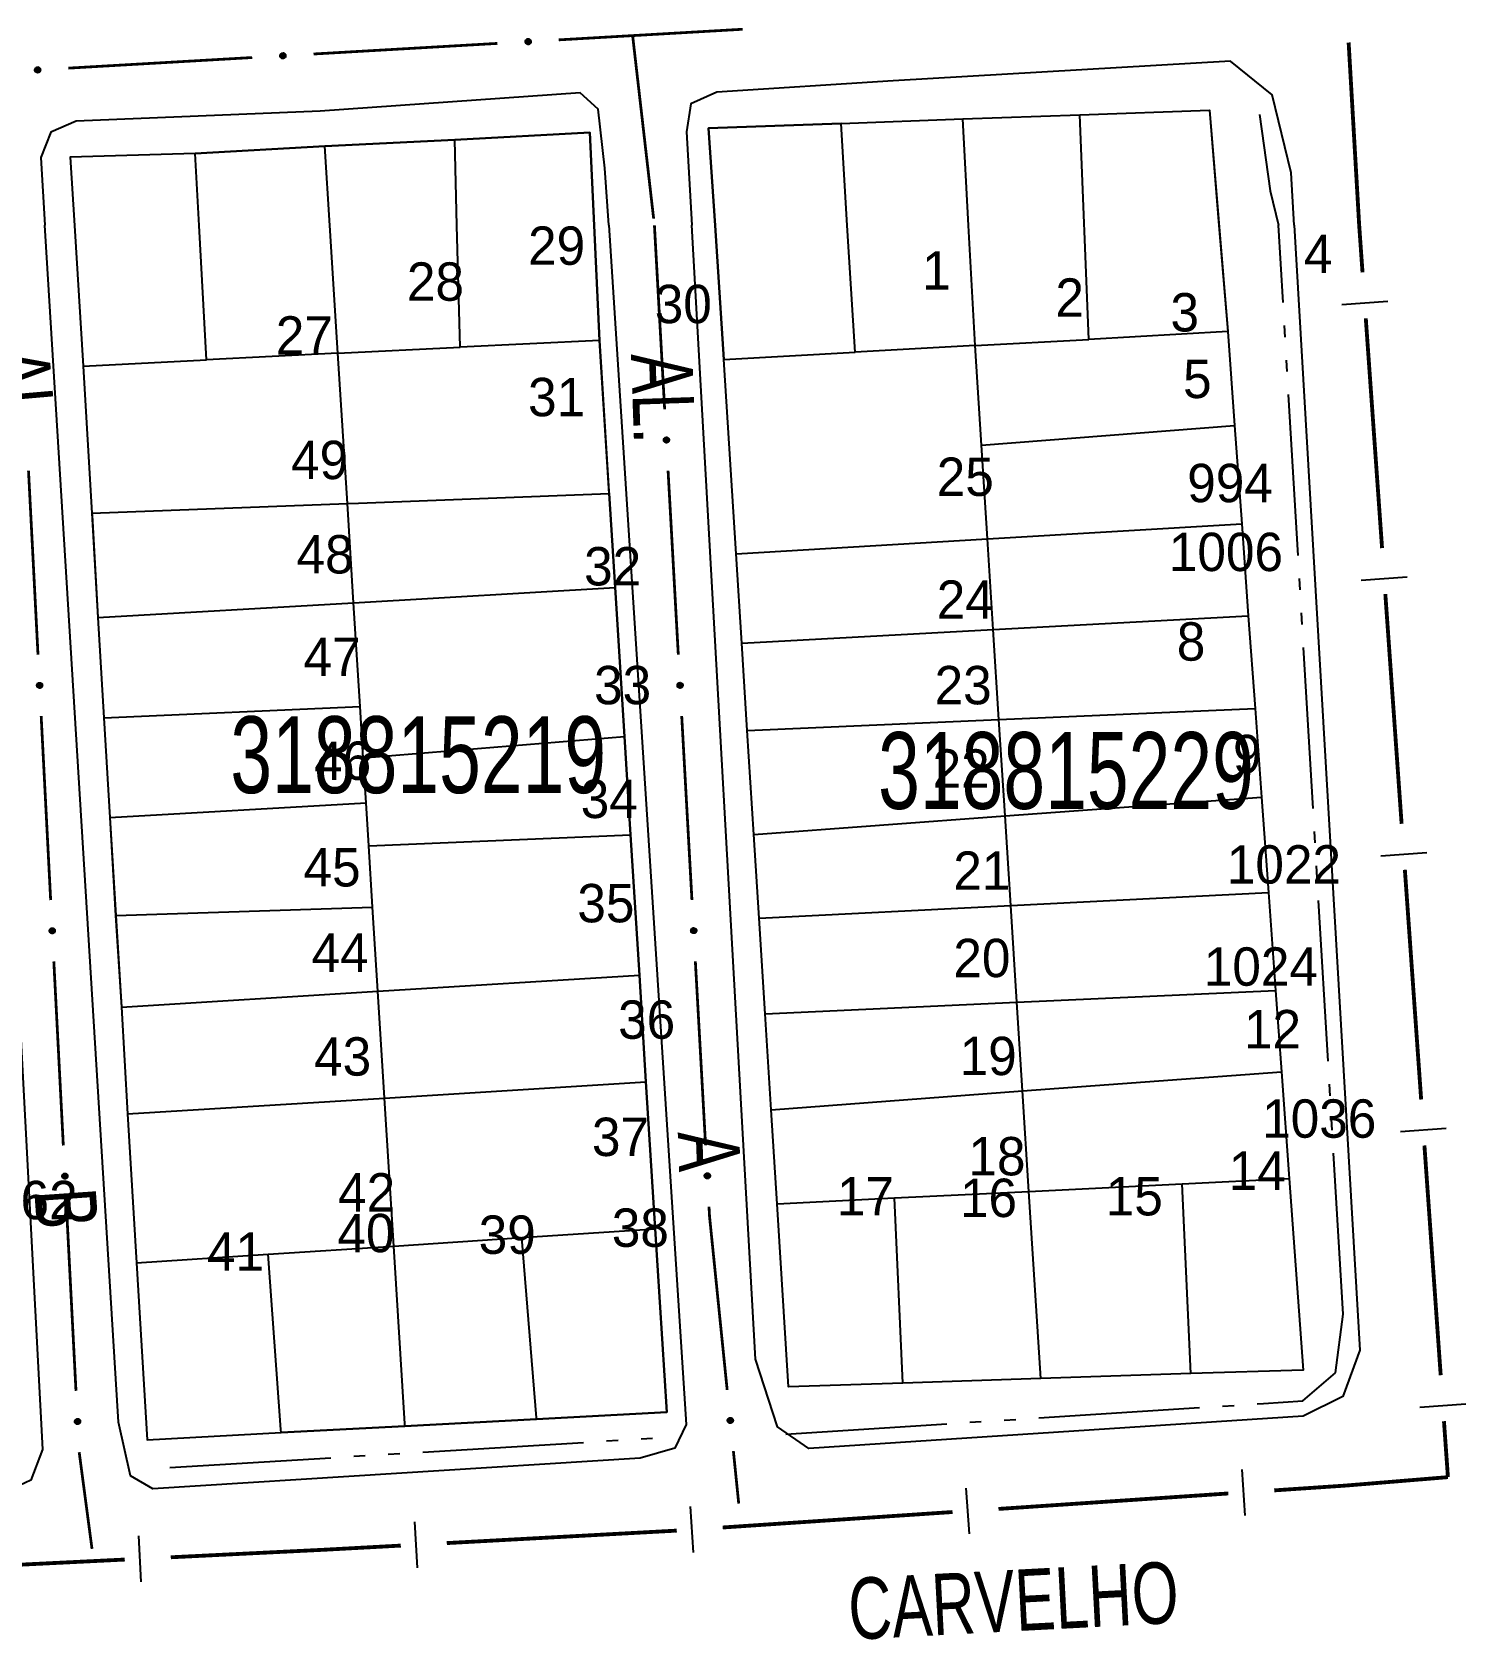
# Model space of a CAD drawing. Extents: x 201053 to 202535, y 4855063 to 4857394.
# Drawn here: x 201807.5 to 201900.9, y 4855930.9 to 4856035.6 of the extents above; entities that cross this region are included whole.
import ezdxf
from ezdxf.enums import TextEntityAlignment as Align

# ---------------------------------------------------------------- set-up
doc = ezdxf.new("R2010")
doc.units = 0
doc.header["$LTSCALE"] = 1.5
doc.header["$MEASUREMENT"] = 0
doc.linetypes.add('TRACO_05', pattern=[11, 7, -1, 0.5, -1, 0.5, -1])
for name, color, linetype in [('CD_MALHA_LOTES', 7, 'CONTINUOUS'), ('CD_TXT_QUADRA', 2, 'CONTINUOUS'), ('HD-VALAS-DRENOS', 170, 'CONTINUOUS'), ('LM-LIM-SETORES-BAIRROS', 250, 'CONTINUOUS'), ('RU-QUADRA', 210, 'CONTINUOUS'), ('SV-EIXO-RUA-PAV', 20, 'CONTINUOUS'), ('SV-RUA-PAVIM', 7, 'CONTINUOUS'), ('SV-TXT-RUA-PAV', 7, 'CONTINUOUS'), ('Th_NmrPort', 7, 'CONTINUOUS')]:
    doc.layers.add(name, color=color, linetype=linetype)
doc.styles.add('ARIAL', font='ARIAL.SHX')

msp = doc.modelspace()

# ---------------------------------------------------------------- linework, layer by layer
at = {"layer": 'CD_MALHA_LOTES', "linetype": 'Continuous', "flags": 128}
for points in [[(201868.12, 4856029.97), (201875.75, 4856030.24)], [(201875.75, 4856030.24), (201884.19, 4856030.55)], [(201876.33, 4856015.62), (201875.75, 4856030.24)], [(201884.19, 4856030.55), (201885.38, 4856016.12)], [(201860.2, 4856029.68), (201851.57, 4856029.37)], [(201851.57, 4856029.37), (201851.99, 4856023.04)], [(201860.2, 4856029.68), (201868.12, 4856029.97)], [(201860.6, 4856023.04), (201860.2, 4856029.68)], [(201868.5, 4856023.04), (201868.12, 4856029.97)], [(201818.13, 4856027.73), (201826.58, 4856028.2)], [(201826.58, 4856028.2), (201835.03, 4856028.61)], [(201826.91, 4856023.04), (201826.58, 4856028.2)], [(201835.03, 4856028.61), (201843.83, 4856029.08)], [(201835.18, 4856023.04), (201835.03, 4856028.61)], [(201843.83, 4856029.08), (201844.11, 4856023.04)], [(201818.13, 4856027.73), (201809.98, 4856027.49)], [(201809.98, 4856027.49), (201810.26, 4856023.04)], [(201818.39, 4856023.04), (201818.13, 4856027.73)], [(201810.26, 4856023.04), (201810.83, 4856013.88)], [(201818.87, 4856014.28), (201818.39, 4856023.04)], [(201827.43, 4856014.71), (201826.91, 4856023.04)], [(201835.39, 4856015.11), (201835.18, 4856023.04)], [(201844.11, 4856023.04), (201844.47, 4856015.55)], [(201851.99, 4856023.04), (201852.57, 4856014.31)], [(201861.11, 4856014.78), (201860.6, 4856023.04)], [(201868.94, 4856015.21), (201868.5, 4856023.04)], [(201844.47, 4856015.55), (201835.39, 4856015.11)], [(201844.47, 4856015.55), (201845.08, 4856005.7)], [(201868.94, 4856015.21), (201876.33, 4856015.62)], [(201885.38, 4856016.12), (201876.33, 4856015.62)], [(201885.38, 4856016.12), (201885.82, 4856010)], [(201827.43, 4856014.71), (201818.87, 4856014.28)], [(201827.43, 4856014.71), (201835.39, 4856015.11)], [(201828.04, 4856004.93), (201827.43, 4856014.71)], [(201852.57, 4856014.31), (201861.11, 4856014.78)], [(201868.94, 4856015.21), (201861.11, 4856014.78)], [(201869.35, 4856008.73), (201868.94, 4856015.21)], [(201810.83, 4856013.88), (201818.87, 4856014.28)], [(201810.83, 4856013.88), (201811.4, 4856004.31)], [(201853.37, 4856001.65), (201852.57, 4856014.31)], [(201869.35, 4856008.73), (201885.82, 4856010)], [(201885.82, 4856010), (201886.29, 4856003.61)], [(201869.74, 4856002.63), (201869.35, 4856008.73)], [(201828.76, 4856004.96), (201845.09, 4856005.58)], [(201845.08, 4856005.7), (201845.09, 4856005.58)], [(201845.09, 4856005.58), (201845.48, 4855999.45)], [(201811.4, 4856004.31), (201828.04, 4856004.93)], [(201811.4, 4856004.31), (201811.41, 4856004.17)], [(201811.41, 4856004.17), (201811.8, 4855997.5)], [(201828.04, 4856004.93), (201828.76, 4856004.96)], [(201828.45, 4855998.46), (201828.04, 4856004.93)], [(201869.74, 4856002.63), (201886.29, 4856003.61)], [(201886.29, 4856003.61), (201886.72, 4855997.62)], [(201853.37, 4856001.65), (201869.74, 4856002.63)], [(201870.11, 4855996.72), (201869.74, 4856002.63)], [(201853.73, 4855995.84), (201853.37, 4856001.65)], [(201828.45, 4855998.46), (201845.48, 4855999.45)], [(201845.48, 4855999.45), (201846.08, 4855989.75)], [(201811.8, 4855997.5), (201828.45, 4855998.46)], [(201828.87, 4855991.7), (201828.45, 4855998.46)], [(201811.8, 4855997.5), (201812.19, 4855990.98)], [(201853.73, 4855995.84), (201870.11, 4855996.72)], [(201870.11, 4855996.72), (201886.72, 4855997.62)], [(201870.48, 4855990.86), (201870.11, 4855996.72)], [(201886.72, 4855997.62), (201887.16, 4855991.58)], [(201854.09, 4855990.15), (201853.73, 4855995.84)], [(201812.19, 4855990.98), (201828.87, 4855991.7)], [(201829.08, 4855988.37), (201828.87, 4855991.7)], [(201870.48, 4855990.86), (201887.16, 4855991.58)], [(201887.16, 4855991.58), (201887.58, 4855985.81)], [(201812.19, 4855990.98), (201812.58, 4855984.47)], [(201854.09, 4855990.15), (201870.48, 4855990.86)], [(201870.88, 4855984.58), (201870.48, 4855990.86)], [(201829.08, 4855988.37), (201846.08, 4855989.75)], [(201846.08, 4855989.75), (201846.48, 4855983.35)], [(201854.52, 4855983.37), (201854.09, 4855990.15)], [(201829.26, 4855985.44), (201829.08, 4855988.37)], [(201812.58, 4855984.47), (201829.26, 4855985.44)], [(201829.43, 4855982.64), (201829.26, 4855985.44)], [(201870.88, 4855984.58), (201887.58, 4855985.81)], [(201887.58, 4855985.81), (201888.03, 4855979.59)], [(201812.58, 4855984.47), (201812.96, 4855978.1)], [(201854.52, 4855983.37), (201870.88, 4855984.58)], [(201871.25, 4855978.75), (201870.88, 4855984.58)], [(201829.43, 4855982.64), (201846.48, 4855983.35)], [(201846.48, 4855983.35), (201847.06, 4855974.21)], [(201854.86, 4855977.93), (201854.52, 4855983.37)], [(201829.68, 4855978.63), (201829.43, 4855982.64)], [(201871.25, 4855978.75), (201888.03, 4855979.59)], [(201888.03, 4855979.59), (201888.5, 4855973.22)], [(201812.96, 4855978.1), (201829.68, 4855978.63)], [(201812.96, 4855978.1), (201813.32, 4855972.12)], [(201830.02, 4855973.16), (201829.68, 4855978.63)], [(201854.86, 4855977.93), (201871.25, 4855978.75)], [(201855.25, 4855971.7), (201854.86, 4855977.93)], [(201871.65, 4855972.45), (201871.25, 4855978.75)], [(201830.02, 4855973.16), (201847.06, 4855974.21)], [(201847.06, 4855974.21), (201847.49, 4855967.26)], [(201813.32, 4855972.12), (201830.02, 4855973.16)], [(201830.46, 4855966.21), (201830.02, 4855973.16)], [(201871.65, 4855972.45), (201888.5, 4855973.22)], [(201888.5, 4855973.22), (201888.88, 4855967.92)], [(201813.32, 4855972.12), (201813.73, 4855965.18)], [(201855.25, 4855971.7), (201871.65, 4855972.45)], [(201855.64, 4855965.45), (201855.25, 4855971.7)], [(201872.02, 4855966.67), (201871.65, 4855972.45)], [(201872.02, 4855966.67), (201888.88, 4855967.92)], [(201888.88, 4855967.92), (201889.39, 4855960.96)], [(201830.46, 4855966.21), (201847.49, 4855967.26)], [(201847.49, 4855967.26), (201848.09, 4855957.69)], [(201855.64, 4855965.45), (201872.02, 4855966.67)], [(201872.43, 4855960.13), (201872.02, 4855966.67)], [(201813.73, 4855965.18), (201830.46, 4855966.21)], [(201831.06, 4855956.57), (201830.46, 4855966.21)], [(201856.03, 4855959.33), (201855.64, 4855965.45)], [(201813.73, 4855965.18), (201814.31, 4855955.47)], [(201863.68, 4855959.7), (201872.43, 4855960.13)], [(201872.43, 4855960.13), (201882.41, 4855960.62)], [(201873.2, 4855947.94), (201872.43, 4855960.13)], [(201882.41, 4855960.62), (201889.39, 4855960.96)], [(201882.97, 4855948.26), (201882.41, 4855960.62)], [(201889.39, 4855960.96), (201890.3, 4855948.49)], [(201856.03, 4855959.33), (201863.68, 4855959.7)], [(201856.78, 4855947.41), (201856.03, 4855959.33)], [(201864.22, 4855947.65), (201863.68, 4855959.7)], [(201831.06, 4855956.57), (201839.41, 4855957.12)], [(201839.41, 4855957.12), (201848.09, 4855957.69)], [(201840.35, 4855945.38), (201839.41, 4855957.12)], [(201848.09, 4855957.69), (201848.84, 4855945.76)], [(201814.31, 4855955.47), (201822.88, 4855956.04)], [(201822.88, 4855956.04), (201831.06, 4855956.57)], [(201823.71, 4855944.63), (201822.88, 4855956.04)], [(201831.78, 4855944.99), (201831.06, 4855956.57)], [(201814.31, 4855955.47), (201815, 4855943.96)], [(201890.3, 4855948.49), (201882.97, 4855948.26)], [(201864.22, 4855947.65), (201856.78, 4855947.41)], [(201873.2, 4855947.94), (201864.22, 4855947.65)], [(201882.97, 4855948.26), (201873.2, 4855947.94)], [(201848.84, 4855945.76), (201840.35, 4855945.3)], [(201840.35, 4855945.3), (201840.35, 4855945.38)], [(201815, 4855943.96), (201823.73, 4855944.42)], [(201823.73, 4855944.42), (201823.71, 4855944.63)], [(201831.78, 4855944.85), (201823.73, 4855944.42)], [(201840.35, 4855945.3), (201831.78, 4855944.85)], [(201831.78, 4855944.85), (201831.78, 4855944.99)]]:
    msp.add_lwpolyline(points, dxfattribs=at)
at = {"layer": 'HD-VALAS-DRENOS', "linetype": 'TRACO_05'}
for points in [[(201887.44, 4856030.27, 14.02), (201888.15, 4856025.29, 14.03), (201888.69, 4856023.05, 13.99)], [(201856.6, 4855944.32, 13.99), (201887.71, 4855946.32, 14), (201890.28, 4855946.5, 14), (201892.4, 4855948.32, 13.99), (201892.9, 4855952.13, 13.99), (201888.69, 4856023.05, 13.99)], [(201816.48, 4855942.15, 14.11), (201848.31, 4855944.08, 14.01)]]:
    msp.add_polyline3d(points, dxfattribs=at)
at = {"layer": 'LM-LIM-SETORES-BAIRROS', "const_width": 0.25}
for points in [[(201893.94, 4856023.05), (201893.252995, 4856034.950192)], [(201893.945657, 4856022.970206), (201893.94, 4856023.05)], [(201894.157807, 4856019.977717), (201893.945657, 4856022.970206)], [(201895.430707, 4856002.022781), (201894.369957, 4856016.985228)], [(201896.703607, 4855984.067845), (201895.642857, 4855999.030292)], [(201897.976507, 4855966.112909), (201896.915757, 4855981.075356)], [(201899.249407, 4855948.157973), (201898.188657, 4855963.12042)], [(201899.72, 4855941.52), (201899.461557, 4855945.165484)], [(201893.04, 4855940.97), (201899.375798, 4855941.491661)], [(201899.375798, 4855941.491661), (201899.72, 4855941.52)], [(201870.448306, 4855939.450102), (201885.414475, 4855940.45698)], [(201888.407709, 4855940.658355), (201892.398687, 4855940.926856)], [(201892.398687, 4855940.926856), (201893.04, 4855940.97)], [(201852.488904, 4855938.241849), (201867.455073, 4855939.248726)], [(201834.517831, 4855937.225647), (201848.497262, 4855937.984269)], [(201848.497262, 4855937.984269), (201849.34, 4855938.03)], [(201849.34, 4855938.03), (201849.495671, 4855938.040473)], [(201826.49, 4855936.79), (201831.522239, 4855937.063085)], [(201798.563375, 4855935.416984), (201813.545279, 4855936.153572)], [(201816.54166, 4855936.30089), (201825.530802, 4855936.742843)], [(201825.530802, 4855936.742843), (201826.49, 4855936.79)]]:
    msp.add_lwpolyline(points, dxfattribs=at)
at = {"layer": 'LM-LIM-SETORES-BAIRROS'}
for points in [[(201895.795485, 4856018.088799), (201892.802996, 4856017.876649)], [(201897.068385, 4856000.133863), (201894.075895, 4855999.921713)], [(201898.341285, 4855982.178927), (201895.348795, 4855981.966777)], [(201899.614185, 4855964.223991), (201896.621695, 4855964.011841)], [(201900.887085, 4855946.269055), (201897.894595, 4855946.056905)], [(201886.512907, 4855939.027488), (201886.311532, 4855942.020722)], [(201868.553505, 4855937.819235), (201868.35213, 4855940.812468)], [(201850.594103, 4855936.610981), (201850.392727, 4855939.604215)], [(201832.602051, 4855935.619476), (201832.439489, 4855938.615068)], [(201814.617731, 4855934.704488), (201814.470414, 4855937.700869)]]:
    msp.add_lwpolyline(points, dxfattribs=at)
at = {"layer": 'RU-QUADRA', "linetype": 'Continuous', "flags": 128}
for points in [[(201885.38, 4856016.12), (201885.82, 4856010), (201886.29, 4856003.61), (201886.72, 4855997.62), (201887.16, 4855991.58), (201887.58, 4855985.81), (201888.03, 4855979.59), (201888.5, 4855973.22), (201888.88, 4855967.92), (201889.39, 4855960.96), (201890.3, 4855948.49), (201882.97, 4855948.26), (201873.2, 4855947.94), (201864.22, 4855947.65), (201856.78, 4855947.41), (201856.03, 4855959.33), (201855.64, 4855965.45), (201855.25, 4855971.7), (201854.86, 4855977.93), (201854.52, 4855983.37), (201854.09, 4855990.15), (201853.73, 4855995.84), (201853.37, 4856001.65), (201852.57, 4856014.31), (201851.99, 4856023.04), (201851.57, 4856029.37), (201860.2, 4856029.68), (201868.12, 4856029.97), (201875.75, 4856030.24), (201884.19, 4856030.55), (201884.81, 4856023.04)], [(201844.11, 4856023.04), (201843.83, 4856029.08), (201835.03, 4856028.61), (201826.58, 4856028.2), (201818.13, 4856027.73), (201809.98, 4856027.49), (201810.26, 4856023.04), (201810.83, 4856013.88), (201811.4, 4856004.31), (201811.8, 4855997.5), (201812.19, 4855990.98), (201812.58, 4855984.47), (201812.95, 4855978.1), (201813.32, 4855972.12), (201813.73, 4855965.18), (201814.31, 4855955.47), (201815, 4855943.96), (201823.73, 4855944.42), (201831.78, 4855944.85), (201840.35, 4855945.3), (201848.84, 4855945.76), (201848.09, 4855957.69), (201847.49, 4855967.26), (201847.06, 4855974.21), (201846.48, 4855983.35), (201846.08, 4855989.75), (201845.48, 4855999.45), (201845.09, 4856005.58), (201844.47, 4856015.55)]]:
    msp.add_lwpolyline(points, close=True, dxfattribs=at)
at = {"layer": 'SV-EIXO-RUA-PAV', "const_width": 0.18}
for points in [[(201846.62, 4856035.4), (201841.809932, 4856035.122742)], [(201846.801645, 4856035.410492), (201846.62, 4856035.4)], [(201846.62, 4856035.4), (201847.989632, 4856023.478418)], [(201853.789993, 4856035.814218), (201846.801645, 4856035.410492)], [(201837.81656, 4856034.89256), (201825.836445, 4856034.202013)], [(201821.843074, 4856033.97183), (201809.862959, 4856033.281283)], [(201848.04, 4856023.04), (201848.70636, 4856011.058516)], [(201807.274348, 4856007.06125), (201807.892609, 4855995.077188)], [(201848.92848, 4856007.064688), (201849.59484, 4855995.083203)], [(201808.098696, 4855991.0825), (201808.716958, 4855979.098438)], [(201849.81696, 4855991.089375), (201850.483319, 4855979.107891)], [(201808.923045, 4855975.10375), (201809.541306, 4855963.119688)], [(201850.705439, 4855975.114063), (201851.371799, 4855963.132579)], [(201809.747393, 4855959.125), (201810.365654, 4855947.140938)], [(201851.593919, 4855959.138751), (201851.63, 4855958.49)], [(201851.63, 4855958.49), (201852.777934, 4855947.197952)], [(201853.182484, 4855943.218462), (201853.485896, 4855940.233845)], [(201810.574446, 4855943.146499), (201811.363735, 4855937.19864)], [(201853.485896, 4855940.233845), (201853.53, 4855939.8)], [(201811.363735, 4855937.19864), (201811.41, 4855936.85)]]:
    msp.add_lwpolyline(points, dxfattribs=at)
at = {"layer": 'SV-EIXO-RUA-PAV'}
for points in [[(201839.963023, 4856034.906021), (201839.931007, 4856034.869048), (201839.895931, 4856034.843817), (201839.860619, 4856034.831194), (201839.826506, 4856034.828176), (201839.791259, 4856034.829019), (201839.755911, 4856034.83771), (201839.718814, 4856034.856045), (201839.681499, 4856034.887901), (201839.658015, 4856034.925532), (201839.643787, 4856034.959489), (201839.638592, 4856034.994879), (201839.639985, 4856035.029106), (201839.650226, 4856035.065525), (201839.669174, 4856035.102938), (201839.702114, 4856035.139684), (201839.736672, 4856035.164183), (201839.771148, 4856035.175496), (201839.806759, 4856035.180494), (201839.842733, 4856035.179202), (201839.877383, 4856035.170471), (201839.915017, 4856035.151325), (201839.950855, 4856035.118333), (201839.975684, 4856035.084145), (201839.987477, 4856035.049837), (201839.991608, 4856035.014666), (201839.991192, 4856034.979304), (201839.983936, 4856034.943407), (201839.963023, 4856034.906021)], [(201808.016051, 4856033.064562), (201807.984035, 4856033.027588), (201807.948959, 4856033.002358), (201807.913647, 4856032.989735), (201807.879534, 4856032.986717), (201807.844287, 4856032.98756), (201807.808939, 4856032.99625), (201807.771842, 4856033.014586), (201807.734527, 4856033.046441), (201807.711043, 4856033.084072), (201807.696815, 4856033.11803), (201807.69162, 4856033.15342), (201807.693012, 4856033.187647), (201807.703254, 4856033.224066), (201807.722202, 4856033.261479), (201807.755142, 4856033.298225), (201807.7897, 4856033.322724), (201807.824176, 4856033.334037), (201807.859787, 4856033.339035), (201807.895761, 4856033.337743), (201807.930411, 4856033.329012), (201807.968045, 4856033.309866), (201808.003883, 4856033.276874), (201808.028711, 4856033.242686), (201808.040505, 4856033.208378), (201808.044636, 4856033.173207), (201808.04422, 4856033.137844), (201808.036964, 4856033.101947), (201808.016051, 4856033.064562)], [(201823.989537, 4856033.985292), (201823.957521, 4856033.948318), (201823.922445, 4856033.923088), (201823.887133, 4856033.910465), (201823.85302, 4856033.907447), (201823.817773, 4856033.90829), (201823.782425, 4856033.91698), (201823.745328, 4856033.935316), (201823.708013, 4856033.967171), (201823.684529, 4856034.004802), (201823.670301, 4856034.03876), (201823.665106, 4856034.074149), (201823.666499, 4856034.108376), (201823.67674, 4856034.144796), (201823.695688, 4856034.182208), (201823.728628, 4856034.218955), (201823.763186, 4856034.243454), (201823.797662, 4856034.254767), (201823.833273, 4856034.259764), (201823.869247, 4856034.258472), (201823.903897, 4856034.249742), (201823.941531, 4856034.230596), (201823.977369, 4856034.197603), (201824.002198, 4856034.163415), (201824.013991, 4856034.129107), (201824.018122, 4856034.093937), (201824.017706, 4856034.058574), (201824.01045, 4856034.022677), (201823.989537, 4856033.985292)], [(201848.919352, 4856009.211173), (201848.956261, 4856009.179083), (201848.98142, 4856009.143956), (201848.993972, 4856009.108619), (201848.996921, 4856009.0745), (201848.996007, 4856009.039255), (201848.987245, 4856009.003924), (201848.968835, 4856008.966864), (201848.936904, 4856008.929614), (201848.899226, 4856008.906205), (201848.86524, 4856008.892046), (201848.829839, 4856008.886922), (201848.795615, 4856008.888384), (201848.759217, 4856008.898699), (201848.721842, 4856008.917723), (201848.685163, 4856008.950737), (201848.660733, 4856008.985344), (201848.64949, 4856009.019843), (201848.644564, 4856009.055464), (201848.645929, 4856009.091435), (201848.65473, 4856009.126068), (201848.673952, 4856009.163663), (201848.707016, 4856009.199434), (201848.741254, 4856009.224194), (201848.775586, 4856009.235918), (201848.810765, 4856009.239978), (201848.846126, 4856009.239491), (201848.882009, 4856009.232162), (201848.919352, 4856009.211173)], [(201808.098185, 4855993.229005), (201808.134964, 4855993.196767), (201808.159983, 4855993.161539), (201808.172392, 4855993.126152), (201808.175205, 4855993.092021), (201808.174149, 4855993.05678), (201808.165245, 4855993.021485), (201808.146686, 4855992.984499), (201808.114606, 4855992.947377), (201808.076834, 4855992.92412), (201808.042792, 4855992.910098), (201808.007371, 4855992.905116), (201807.973153, 4855992.906715), (201807.936796, 4855992.917176), (201807.899499, 4855992.93635), (201807.862952, 4855992.969511), (201807.838661, 4855993.004215), (201807.827557, 4855993.038759), (201807.822774, 4855993.0744), (201807.824283, 4855993.110366), (201807.833223, 4855993.144962), (201807.852595, 4855993.18248), (201807.885803, 4855993.218118), (201807.92014, 4855993.24274), (201807.954519, 4855993.254327), (201807.989714, 4855993.258245), (201808.025073, 4855993.257616), (201808.060926, 4855993.250144), (201808.098185, 4855993.229005)], [(201849.807832, 4855993.235861), (201849.844741, 4855993.203771), (201849.8699, 4855993.168644), (201849.882452, 4855993.133306), (201849.885401, 4855993.099188), (201849.884487, 4855993.063942), (201849.875725, 4855993.028611), (201849.857315, 4855992.991552), (201849.825384, 4855992.954301), (201849.787706, 4855992.930893), (201849.753719, 4855992.916734), (201849.718319, 4855992.91161), (201849.684095, 4855992.913072), (201849.647696, 4855992.923387), (201849.610322, 4855992.942411), (201849.573642, 4855992.975425), (201849.549213, 4855993.010031), (201849.53797, 4855993.04453), (201849.533044, 4855993.080152), (201849.534409, 4855993.116123), (201849.543209, 4855993.150755), (201849.562431, 4855993.188351), (201849.595496, 4855993.224122), (201849.629734, 4855993.248881), (201849.664066, 4855993.260606), (201849.699245, 4855993.264666), (201849.734606, 4855993.264178), (201849.770489, 4855993.25685), (201849.807832, 4855993.235861)], [(201808.922533, 4855977.250255), (201808.959313, 4855977.218017), (201808.984331, 4855977.182789), (201808.996741, 4855977.147402), (201808.999553, 4855977.113271), (201808.998497, 4855977.07803), (201808.989594, 4855977.042735), (201808.971035, 4855977.005749), (201808.938955, 4855976.968627), (201808.901183, 4855976.94537), (201808.86714, 4855976.931348), (201808.83172, 4855976.926366), (201808.797502, 4855976.927965), (201808.761144, 4855976.938426), (201808.723847, 4855976.9576), (201808.6873, 4855976.990761), (201808.66301, 4855977.025466), (201808.651905, 4855977.060009), (201808.647123, 4855977.09565), (201808.648632, 4855977.131616), (201808.657571, 4855977.166212), (201808.676944, 4855977.20373), (201808.710152, 4855977.239368), (201808.744489, 4855977.26399), (201808.778867, 4855977.275577), (201808.814062, 4855977.279495), (201808.849422, 4855977.278866), (201808.885274, 4855977.271394), (201808.922533, 4855977.250255)], [(201850.696312, 4855977.260549), (201850.73322, 4855977.228459), (201850.75838, 4855977.193332), (201850.770932, 4855977.157994), (201850.773881, 4855977.123875), (201850.772966, 4855977.08863), (201850.764205, 4855977.053299), (201850.745794, 4855977.016239), (201850.713864, 4855976.978989), (201850.676185, 4855976.955581), (201850.642199, 4855976.941421), (201850.606799, 4855976.936298), (201850.572575, 4855976.93776), (201850.536176, 4855976.948074), (201850.498802, 4855976.967098), (201850.462122, 4855977.000112), (201850.437693, 4855977.034719), (201850.42645, 4855977.069218), (201850.421524, 4855977.104839), (201850.422889, 4855977.140811), (201850.431689, 4855977.175443), (201850.450911, 4855977.213038), (201850.483976, 4855977.24881), (201850.518214, 4855977.273569), (201850.552546, 4855977.285294), (201850.587724, 4855977.289353), (201850.623086, 4855977.288866), (201850.658968, 4855977.281537), (201850.696312, 4855977.260549)], [(201809.746881, 4855961.271505), (201809.783661, 4855961.239267), (201809.808679, 4855961.20404), (201809.821089, 4855961.168652), (201809.823901, 4855961.134521), (201809.822845, 4855961.09928), (201809.813942, 4855961.063985), (201809.795383, 4855961.026999), (201809.763303, 4855960.989877), (201809.725531, 4855960.96662), (201809.691488, 4855960.952598), (201809.656068, 4855960.947616), (201809.62185, 4855960.949215), (201809.585493, 4855960.959676), (201809.548195, 4855960.97885), (201809.511648, 4855961.012011), (201809.487358, 4855961.046716), (201809.476253, 4855961.081259), (201809.471471, 4855961.1169), (201809.47298, 4855961.152866), (201809.481919, 4855961.187462), (201809.501292, 4855961.22498), (201809.5345, 4855961.260618), (201809.568837, 4855961.28524), (201809.603216, 4855961.296827), (201809.63841, 4855961.300745), (201809.67377, 4855961.300116), (201809.709622, 4855961.292644), (201809.746881, 4855961.271505)], [(201851.584791, 4855961.285236), (201851.6217, 4855961.253146), (201851.64686, 4855961.218019), (201851.659411, 4855961.182682), (201851.66236, 4855961.148563), (201851.661446, 4855961.113318), (201851.652685, 4855961.077987), (201851.634274, 4855961.040927), (201851.602343, 4855961.003677), (201851.564665, 4855960.980268), (201851.530679, 4855960.966109), (201851.495279, 4855960.960985), (201851.461055, 4855960.962447), (201851.424656, 4855960.972762), (201851.387282, 4855960.991786), (201851.350602, 4855961.0248), (201851.326173, 4855961.059407), (201851.31493, 4855961.093906), (201851.310004, 4855961.129527), (201851.311368, 4855961.165498), (201851.320169, 4855961.200131), (201851.339391, 4855961.237726), (201851.372456, 4855961.273497), (201851.406694, 4855961.298257), (201851.441025, 4855961.309981), (201851.476204, 4855961.314041), (201851.511566, 4855961.313554), (201851.547448, 4855961.306225), (201851.584791, 4855961.285236)], [(201853.075194, 4855945.362284), (201853.113532, 4855945.331916), (201853.140271, 4855945.297976), (201853.154426, 4855945.26325), (201853.158933, 4855945.229301), (201853.159631, 4855945.194051), (201853.152495, 4855945.158357), (201853.135798, 4855945.120494), (201853.105605, 4855945.081822), (201853.069037, 4855945.056715), (201853.035734, 4855945.041016), (201853.000605, 4855945.034279), (201852.96635, 4855945.034174), (201852.929517, 4855945.042813), (201852.891312, 4855945.060107), (201852.853161, 4855945.091409), (201852.827174, 4855945.124863), (201852.814365, 4855945.158811), (201852.807815, 4855945.19417), (201852.807533, 4855945.230166), (201852.814741, 4855945.265165), (201852.832223, 4855945.3036), (201852.863617, 4855945.340846), (201852.896687, 4855945.367145), (201852.930446, 4855945.380428), (201852.965403, 4855945.386092), (201853.00075, 4855945.387223), (201853.03693, 4855945.381543), (201853.075194, 4855945.362284)], [(201810.571229, 4855945.292755), (201810.608009, 4855945.260517), (201810.633027, 4855945.22529), (201810.645437, 4855945.189902), (201810.648249, 4855945.155772), (201810.647193, 4855945.12053), (201810.63829, 4855945.085235), (201810.619731, 4855945.048249), (201810.587651, 4855945.011127), (201810.549879, 4855944.98787), (201810.515836, 4855944.973848), (201810.480416, 4855944.968866), (201810.446198, 4855944.970465), (201810.409841, 4855944.980926), (201810.372544, 4855945.0001), (201810.335996, 4855945.033261), (201810.311706, 4855945.067966), (201810.300602, 4855945.102509), (201810.295819, 4855945.13815), (201810.297328, 4855945.174116), (201810.306267, 4855945.208712), (201810.32564, 4855945.24623), (201810.358848, 4855945.281869), (201810.393185, 4855945.30649), (201810.427564, 4855945.318077), (201810.462759, 4855945.321995), (201810.498118, 4855945.321366), (201810.533971, 4855945.313894), (201810.571229, 4855945.292755)]]:
    msp.add_lwpolyline(points, close=True, dxfattribs=at)
for points in [[(201839.987477, 4856035.049837), (201839.638592, 4856034.994879)], [(201839.975684, 4856035.084145), (201839.639985, 4856035.029106)], [(201839.978072, 4856035.067559), (201839.642272, 4856035.012667)], [(201839.986924, 4856035.032533), (201839.642795, 4856034.979894)], [(201839.991608, 4856035.014666), (201839.643787, 4856034.959489)], [(201839.961045, 4856035.102114), (201839.649767, 4856035.048635)], [(201839.950855, 4856035.118333), (201839.650226, 4856035.065525)], [(201839.987682, 4856034.995673), (201839.65597, 4856034.941016)], [(201839.991192, 4856034.979304), (201839.658015, 4856034.925532)], [(201839.929191, 4856035.133081), (201839.66271, 4856035.084918)], [(201839.915017, 4856035.151325), (201839.669174, 4856035.102938)], [(201839.982834, 4856034.961224), (201839.674359, 4856034.90654)], [(201839.983936, 4856034.943407), (201839.681499, 4856034.887901)], [(201839.890839, 4856035.158206), (201839.693363, 4856035.122221)], [(201839.877383, 4856035.170471), (201839.702114, 4856035.139684)], [(201839.972537, 4856034.926461), (201839.703567, 4856034.874054)], [(201839.963023, 4856034.906021), (201839.718814, 4856034.856045)], [(201839.855762, 4856035.173952), (201839.72577, 4856035.152791)], [(201839.842733, 4856035.179202), (201839.736672, 4856035.164183)], [(201839.944766, 4856034.88659), (201839.744721, 4856034.847723)], [(201839.931007, 4856034.869048), (201839.755911, 4856034.83771)], [(201839.911074, 4856034.854579), (201839.782366, 4856034.834859)], [(201839.895931, 4856034.843817), (201839.791259, 4856034.829019)], [(201807.982219, 4856033.291622), (201807.715738, 4856033.243458)], [(201807.968045, 4856033.309866), (201807.722202, 4856033.261479)], [(201807.943867, 4856033.316747), (201807.74639, 4856033.280762)], [(201807.930411, 4856033.329012), (201807.755142, 4856033.298225)], [(201807.90879, 4856033.332493), (201807.778798, 4856033.311332)], [(201807.895761, 4856033.337743), (201807.7897, 4856033.322724)], [(201824.013991, 4856034.129107), (201823.665106, 4856034.074149)], [(201824.002198, 4856034.163415), (201823.666499, 4856034.108376)], [(201824.004585, 4856034.146829), (201823.668786, 4856034.091937)], [(201824.013438, 4856034.111803), (201823.669309, 4856034.059164)], [(201824.018122, 4856034.093937), (201823.670301, 4856034.03876)], [(201823.987559, 4856034.181384), (201823.67628, 4856034.127905)], [(201823.977369, 4856034.197603), (201823.67674, 4856034.144796)], [(201824.014196, 4856034.074944), (201823.682484, 4856034.020287)], [(201824.017706, 4856034.058574), (201823.684529, 4856034.004802)], [(201823.955705, 4856034.212351), (201823.689224, 4856034.164188)], [(201823.941531, 4856034.230596), (201823.695688, 4856034.182208)], [(201824.009348, 4856034.040494), (201823.700872, 4856033.98581)], [(201824.01045, 4856034.022677), (201823.708013, 4856033.967171)], [(201823.917353, 4856034.237476), (201823.719876, 4856034.201491)], [(201823.903897, 4856034.249742), (201823.728628, 4856034.218955)], [(201823.999051, 4856034.005731), (201823.730081, 4856033.953324)], [(201823.989537, 4856033.985292), (201823.745328, 4856033.935316)], [(201823.882276, 4856034.253223), (201823.752284, 4856034.232062)], [(201823.869247, 4856034.258472), (201823.763186, 4856034.243454)], [(201823.971279, 4856033.96586), (201823.771235, 4856033.926994)], [(201823.957521, 4856033.948318), (201823.782425, 4856033.91698)], [(201823.937588, 4856033.933849), (201823.80888, 4856033.914129)], [(201823.922445, 4856033.923088), (201823.817773, 4856033.90829)], [(201808.040505, 4856033.208378), (201807.69162, 4856033.15342)], [(201808.028711, 4856033.242686), (201807.693012, 4856033.187647)], [(201808.031099, 4856033.2261), (201807.6953, 4856033.171207)], [(201808.039952, 4856033.191074), (201807.695822, 4856033.138435)], [(201808.044636, 4856033.173207), (201807.696815, 4856033.11803)], [(201808.014073, 4856033.260655), (201807.702794, 4856033.207176)], [(201808.003883, 4856033.276874), (201807.703254, 4856033.224066)], [(201808.04071, 4856033.154214), (201807.708998, 4856033.099557)], [(201808.04422, 4856033.137844), (201807.711043, 4856033.084072)], [(201808.035862, 4856033.119765), (201807.727386, 4856033.065081)], [(201808.036964, 4856033.101947), (201807.734527, 4856033.046441)], [(201808.025565, 4856033.085002), (201807.756595, 4856033.032595)], [(201808.016051, 4856033.064562), (201807.771842, 4856033.014586)], [(201807.997793, 4856033.045131), (201807.797749, 4856033.006264)], [(201807.984035, 4856033.027588), (201807.808939, 4856032.99625)], [(201807.964102, 4856033.013119), (201807.835394, 4856032.9934)], [(201807.948959, 4856033.002358), (201807.844287, 4856032.98756)], [(201848.741254, 4856009.224194), (201848.795615, 4856008.888384)], [(201848.757845, 4856009.226548), (201848.812059, 4856008.890639)], [(201848.775586, 4856009.235918), (201848.829839, 4856008.886922)], [(201848.792889, 4856009.23533), (201848.844833, 4856008.891095)], [(201848.810765, 4856009.239978), (201848.86524, 4856008.892046)], [(201848.82975, 4856009.236014), (201848.883737, 4856008.904192)], [(201848.846126, 4856009.239491), (201848.899226, 4856008.906205)], [(201848.864189, 4856009.231096), (201848.91825, 4856008.922511)], [(201848.882009, 4856009.232162), (201848.936904, 4856008.929614)], [(201848.898932, 4856009.220728), (201848.950795, 4856008.951653)], [(201848.919352, 4856009.211173), (201848.968835, 4856008.966864)], [(201848.645929, 4856009.091435), (201848.660733, 4856008.985344)], [(201848.651205, 4856009.104454), (201848.672103, 4856008.974419)], [(201848.65473, 4856009.126068), (201848.685163, 4856008.950737)], [(201848.667022, 4856009.139499), (201848.702608, 4856008.94195)], [(201848.673952, 4856009.163663), (201848.721842, 4856008.917723)], [(201848.692224, 4856009.1778), (201848.73985, 4856008.911222)], [(201848.707016, 4856009.199434), (201848.759217, 4856008.898699)], [(201848.723256, 4856009.209591), (201848.776106, 4856008.898206)], [(201848.938746, 4856009.192877), (201848.977209, 4856008.992755)], [(201848.956261, 4856009.179083), (201848.987245, 4856009.003924)], [(201848.970689, 4856009.159121), (201848.99015, 4856009.030373)], [(201848.98142, 4856009.143956), (201848.996007, 4856009.039255)], [(201807.824283, 4855993.110366), (201807.838661, 4855993.004215)], [(201807.829611, 4855993.123362), (201807.849987, 4855992.993245)], [(201807.833223, 4855993.144962), (201807.862952, 4855992.969511)], [(201807.845569, 4855993.158344), (201807.880362, 4855992.960654)], [(201807.852595, 4855993.18248), (201807.899499, 4855992.93635)], [(201807.870925, 4855993.196543), (201807.91748, 4855992.929777)], [(201807.885803, 4855993.218118), (201807.936796, 4855992.917176)], [(201807.902083, 4855993.22821), (201807.953683, 4855992.916615)], [(201807.92014, 4855993.24274), (201807.973153, 4855992.906715)], [(201807.936741, 4855993.245028), (201807.989606, 4855992.908904)], [(201807.954519, 4855993.254327), (201808.007371, 4855992.905116)], [(201807.971819, 4855993.253669), (201808.022381, 4855992.909228)], [(201807.989714, 4855993.258245), (201808.042792, 4855992.910098)], [(201808.008683, 4855993.254205), (201808.061338, 4855992.922169)], [(201808.025073, 4855993.257616), (201808.076834, 4855992.92412)], [(201808.043102, 4855993.249149), (201808.095924, 4855992.940349)], [(201808.060926, 4855993.250144), (201808.114606, 4855992.947377)], [(201808.077803, 4855993.238642), (201808.128586, 4855992.969361)], [(201808.098185, 4855993.229005), (201808.146686, 4855992.984499)], [(201808.117505, 4855993.210631), (201808.155164, 4855993.010356)], [(201808.134964, 4855993.196767), (201808.165245, 4855993.021485)], [(201808.149313, 4855993.176747), (201808.168256, 4855993.047922)], [(201808.159983, 4855993.161539), (201808.174149, 4855993.05678)], [(201849.534409, 4855993.116123), (201849.549213, 4855993.010031)], [(201849.539685, 4855993.129141), (201849.560583, 4855992.999107)], [(201849.543209, 4855993.150755), (201849.573642, 4855992.975425)], [(201849.555502, 4855993.164187), (201849.591088, 4855992.966638)], [(201849.562431, 4855993.188351), (201849.610322, 4855992.942411)], [(201849.580704, 4855993.202487), (201849.628329, 4855992.93591)], [(201849.595496, 4855993.224122), (201849.647696, 4855992.923387)], [(201849.611735, 4855993.234279), (201849.664586, 4855992.922893)], [(201849.629734, 4855993.248881), (201849.684095, 4855992.913072)], [(201849.646325, 4855993.251236), (201849.700539, 4855992.915326)], [(201849.664066, 4855993.260606), (201849.718319, 4855992.91161)], [(201849.681369, 4855993.260018), (201849.733313, 4855992.915782)], [(201849.699245, 4855993.264666), (201849.753719, 4855992.916734)], [(201849.71823, 4855993.260701), (201849.772217, 4855992.928879)], [(201849.734606, 4855993.264178), (201849.787706, 4855992.930893)], [(201849.752669, 4855993.255783), (201849.80673, 4855992.947198)], [(201849.770489, 4855993.25685), (201849.825384, 4855992.954301)], [(201849.787411, 4855993.245416), (201849.839275, 4855992.976341)], [(201849.807832, 4855993.235861), (201849.857315, 4855992.991552)], [(201849.827226, 4855993.217564), (201849.865689, 4855993.017442)], [(201849.844741, 4855993.203771), (201849.875725, 4855993.028611)], [(201849.859169, 4855993.183809), (201849.878629, 4855993.055061)], [(201849.8699, 4855993.168644), (201849.884487, 4855993.063942)], [(201808.648632, 4855977.131616), (201808.66301, 4855977.025466)], [(201808.65396, 4855977.144613), (201808.674336, 4855977.014495)], [(201808.657571, 4855977.166212), (201808.6873, 4855976.990761)], [(201808.669917, 4855977.179594), (201808.70471, 4855976.981904)], [(201808.676944, 4855977.20373), (201808.723847, 4855976.9576)], [(201808.695273, 4855977.217793), (201808.741828, 4855976.951027)], [(201808.710152, 4855977.239368), (201808.761144, 4855976.938426)], [(201808.726432, 4855977.24946), (201808.778032, 4855976.937865)], [(201808.744489, 4855977.26399), (201808.797502, 4855976.927965)], [(201808.761089, 4855977.266278), (201808.813954, 4855976.930154)], [(201808.778867, 4855977.275577), (201808.83172, 4855976.926366)], [(201808.796168, 4855977.274919), (201808.84673, 4855976.930478)], [(201808.814062, 4855977.279495), (201808.86714, 4855976.931348)], [(201808.833031, 4855977.275455), (201808.885686, 4855976.943419)], [(201808.849422, 4855977.278866), (201808.901183, 4855976.94537)], [(201808.86745, 4855977.270399), (201808.920273, 4855976.961599)], [(201808.885274, 4855977.271394), (201808.938955, 4855976.968627)], [(201808.902151, 4855977.259892), (201808.952934, 4855976.990611)], [(201808.922533, 4855977.250255), (201808.971035, 4855977.005749)], [(201808.941853, 4855977.231881), (201808.979512, 4855977.031606)], [(201808.959313, 4855977.218017), (201808.989594, 4855977.042735)], [(201808.973661, 4855977.197997), (201808.992604, 4855977.069172)], [(201808.984331, 4855977.182789), (201808.998497, 4855977.07803)], [(201850.422889, 4855977.140811), (201850.437693, 4855977.034719)], [(201850.428164, 4855977.153829), (201850.449063, 4855977.023795)], [(201850.431689, 4855977.175443), (201850.462122, 4855977.000112)], [(201850.443982, 4855977.188874), (201850.479568, 4855976.991325)], [(201850.450911, 4855977.213038), (201850.498802, 4855976.967098)], [(201850.469184, 4855977.227175), (201850.516809, 4855976.960597)], [(201850.483976, 4855977.24881), (201850.536176, 4855976.948074)], [(201850.500215, 4855977.258967), (201850.553065, 4855976.947581)], [(201850.518214, 4855977.273569), (201850.572575, 4855976.93776)], [(201850.534804, 4855977.275923), (201850.589019, 4855976.940014)], [(201850.552546, 4855977.285294), (201850.606799, 4855976.936298)], [(201850.569848, 4855977.284706), (201850.621793, 4855976.94047)], [(201850.587724, 4855977.289353), (201850.642199, 4855976.941421)], [(201850.606709, 4855977.285389), (201850.660696, 4855976.953567)], [(201850.623086, 4855977.288866), (201850.676185, 4855976.955581)], [(201850.641149, 4855977.280471), (201850.69521, 4855976.971886)], [(201850.658968, 4855977.281537), (201850.713864, 4855976.978989)], [(201850.675891, 4855977.270104), (201850.727755, 4855977.001029)], [(201850.696312, 4855977.260549), (201850.745794, 4855977.016239)], [(201850.715706, 4855977.242252), (201850.754168, 4855977.04213)], [(201850.73322, 4855977.228459), (201850.764205, 4855977.053299)], [(201850.747649, 4855977.208496), (201850.767109, 4855977.079749)], [(201850.75838, 4855977.193332), (201850.772966, 4855977.08863)], [(201809.47298, 4855961.152866), (201809.487358, 4855961.046716)], [(201809.478308, 4855961.165863), (201809.498684, 4855961.035745)], [(201809.481919, 4855961.187462), (201809.511648, 4855961.012011)], [(201809.494265, 4855961.200844), (201809.529058, 4855961.003154)], [(201809.501292, 4855961.22498), (201809.548195, 4855960.97885)], [(201809.519621, 4855961.239044), (201809.566176, 4855960.972277)], [(201809.5345, 4855961.260618), (201809.585493, 4855960.959676)], [(201809.55078, 4855961.27071), (201809.60238, 4855960.959115)], [(201809.568837, 4855961.28524), (201809.62185, 4855960.949215)], [(201809.585437, 4855961.287528), (201809.638302, 4855960.951404)], [(201809.603216, 4855961.296827), (201809.656068, 4855960.947616)], [(201809.620516, 4855961.296169), (201809.671078, 4855960.951728)], [(201809.63841, 4855961.300745), (201809.691488, 4855960.952598)], [(201809.657379, 4855961.296705), (201809.710034, 4855960.964669)], [(201809.67377, 4855961.300116), (201809.725531, 4855960.96662)], [(201809.691799, 4855961.291649), (201809.744621, 4855960.982849)], [(201809.709622, 4855961.292644), (201809.763303, 4855960.989877)], [(201809.726499, 4855961.281142), (201809.777283, 4855961.011861)], [(201809.746881, 4855961.271505), (201809.795383, 4855961.026999)], [(201809.766202, 4855961.253131), (201809.803861, 4855961.052856)], [(201809.783661, 4855961.239267), (201809.813942, 4855961.063985)], [(201809.798009, 4855961.219247), (201809.816952, 4855961.090422)], [(201809.808679, 4855961.20404), (201809.822845, 4855961.09928)], [(201851.311368, 4855961.165498), (201851.326173, 4855961.059407)], [(201851.316644, 4855961.178517), (201851.337543, 4855961.048482)], [(201851.320169, 4855961.200131), (201851.350602, 4855961.0248)], [(201851.332461, 4855961.213562), (201851.368048, 4855961.016013)], [(201851.339391, 4855961.237726), (201851.387282, 4855960.991786)], [(201851.357664, 4855961.251863), (201851.405289, 4855960.985285)], [(201851.372456, 4855961.273497), (201851.424656, 4855960.972762)], [(201851.388695, 4855961.283654), (201851.441545, 4855960.972269)], [(201851.406694, 4855961.298257), (201851.461055, 4855960.962447)], [(201851.423284, 4855961.300611), (201851.477499, 4855960.964702)], [(201851.441025, 4855961.309981), (201851.495279, 4855960.960985)], [(201851.458328, 4855961.309393), (201851.510272, 4855960.965158)], [(201851.476204, 4855961.314041), (201851.530679, 4855960.966109)], [(201851.495189, 4855961.310077), (201851.549176, 4855960.978255)], [(201851.511566, 4855961.313554), (201851.564665, 4855960.980268)], [(201851.529629, 4855961.305159), (201851.58369, 4855960.996574)], [(201851.547448, 4855961.306225), (201851.602343, 4855961.003677)], [(201851.564371, 4855961.294791), (201851.616235, 4855961.025716)], [(201851.584791, 4855961.285236), (201851.634274, 4855961.040927)], [(201851.604186, 4855961.26694), (201851.642648, 4855961.066818)], [(201851.6217, 4855961.253146), (201851.652685, 4855961.077987)], [(201851.636129, 4855961.233184), (201851.655589, 4855961.104436)], [(201851.64686, 4855961.218019), (201851.661446, 4855961.113318)], [(201852.879375, 4855945.351735), (201852.946411, 4855945.043092)], [(201852.896687, 4855945.367145), (201852.96635, 4855945.034174)], [(201852.913152, 4855945.370256), (201852.982673, 4855945.037178)], [(201852.930446, 4855945.380428), (201853.000605, 4855945.034279)], [(201852.947758, 4855945.380632), (201853.015392, 4855945.039132)], [(201852.965403, 4855945.386092), (201853.035734, 4855945.041016)], [(201852.984549, 4855945.383), (201853.053656, 4855945.053995)], [(201853.00075, 4855945.387223), (201853.069037, 4855945.056715)], [(201853.019177, 4855945.379663), (201853.087296, 4855945.073873)], [(201853.03693, 4855945.381543), (201853.105605, 4855945.081822)], [(201853.054358, 4855945.370895), (201853.118474, 4855945.104474)], [(201853.075194, 4855945.362284), (201853.135798, 4855945.120494)], [(201853.095404, 4855945.344894), (201853.14298, 4855945.14674)], [(201810.297328, 4855945.174116), (201810.311706, 4855945.067966)], [(201810.302656, 4855945.187113), (201810.323032, 4855945.056996)], [(201810.306267, 4855945.208712), (201810.335996, 4855945.033261)], [(201810.318614, 4855945.222094), (201810.353407, 4855945.024404)], [(201810.32564, 4855945.24623), (201810.372544, 4855945.0001)], [(201810.34397, 4855945.260294), (201810.390524, 4855944.993527)], [(201810.358848, 4855945.281869), (201810.409841, 4855944.980926)], [(201810.375128, 4855945.29196), (201810.426728, 4855944.980365)], [(201810.393185, 4855945.30649), (201810.446198, 4855944.970465)], [(201810.409785, 4855945.308778), (201810.462651, 4855944.972654)], [(201810.427564, 4855945.318077), (201810.480416, 4855944.968866)], [(201810.444864, 4855945.31742), (201810.495426, 4855944.972978)], [(201810.462759, 4855945.321995), (201810.515836, 4855944.973848)], [(201810.481728, 4855945.317955), (201810.534382, 4855944.985919)], [(201810.498118, 4855945.321366), (201810.549879, 4855944.98787)], [(201810.516147, 4855945.312899), (201810.568969, 4855945.004099)], [(201810.533971, 4855945.313894), (201810.587651, 4855945.011127)], [(201810.550847, 4855945.302392), (201810.601631, 4855945.033111)], [(201810.571229, 4855945.292755), (201810.619731, 4855945.048249)], [(201810.59055, 4855945.274381), (201810.628209, 4855945.074106)], [(201810.608009, 4855945.260517), (201810.63829, 4855945.085235)], [(201810.622357, 4855945.240497), (201810.641301, 4855945.111672)], [(201810.633027, 4855945.22529), (201810.647193, 4855945.12053)], [(201852.807533, 4855945.230166), (201852.827174, 4855945.124863)], [(201852.812208, 4855945.243412), (201852.839032, 4855945.11447)], [(201852.814741, 4855945.265165), (201852.853161, 4855945.091409)], [(201852.826406, 4855945.279144), (201852.87099, 4855945.08343)], [(201852.832223, 4855945.3036), (201852.891312, 4855945.060107)], [(201852.84983, 4855945.318557), (201852.909598, 4855945.054437)], [(201852.863617, 4855945.340846), (201852.929517, 4855945.042813)], [(201853.113532, 4855945.331916), (201853.152495, 4855945.158357)], [(201853.128858, 4855945.312634), (201853.154186, 4855945.184911)], [(201853.140271, 4855945.297976), (201853.159631, 4855945.194051)]]:
    msp.add_lwpolyline(points, dxfattribs=at)
at = {"layer": 'SV-RUA-PAVIM', "linetype": 'Continuous'}
for points in [[(201889.7, 4856023.05, 14.17), (201889.5, 4856026.47, 14.41), (201888.28, 4856031.55, 14.4), (201885.55, 4856033.74, 14.43), (201863.59, 4856032.45, 14.53), (201852.1, 4856031.72, 14.41), (201850.41, 4856030.96, 14.41), (201850.12, 4856029.14, 14.41), (201850.47, 4856023.05, 14.41)], [(201845.06, 4856023.05, 14.37), (201844.82, 4856026.76, 14.51), (201844.37, 4856030.62, 14.54), (201843.2, 4856031.67, 14.54), (201826.26, 4856030.49, 14.51), (201810.38, 4856029.83, 14.54), (201808.72, 4856029.12, 14.56), (201808.07, 4856027.46, 14.57), (201808.34, 4856023.05, 14.57)], [(201803.96, 4856023.05, 14.53), (201808.18, 4855943.31, 14.53), (201807.42, 4855941.32, 14.52), (201805.58, 4855940.46, 14.48), (201774.4, 4855938.46, 14.54), (201773.33, 4855939.03, 14.55), (201772.63, 4855941.26, 14.55), (201767.62, 4856022.31, 14.53), (201767.71, 4856023.05, 14.53)], [(201845.06, 4856023.05, 14.37), (201850.11, 4855944.95, 14.37), (201849.36, 4855943.41, 14.39), (201847.12, 4855942.75, 14.37), (201815.38, 4855940.76, 14.55), (201813.92, 4855941.61, 14.56), (201813.13, 4855945.11, 14.58), (201808.34, 4856023.05, 14.57)], [(201889.7, 4856023.05, 14.17), (201893.98, 4855949.78, 14.17), (201892.87, 4855946.78, 14.23), (201890.29, 4855945.5, 14.33), (201858.09, 4855943.39, 14.39), (201856.06, 4855944.8, 14.36), (201854.62, 4855949.2, 14.39), (201850.47, 4856023.05, 14.41)]]:
    msp.add_polyline3d(points, dxfattribs=at)

# ---------------------------------------------------------------- texts
at = {"layer": 'CD_TXT_QUADRA', "style": 'ARIAL', "width": 0.7}
for s, p in [('318815219', (201820.42, 4855986.07)), ('318815229', (201862.61, 4855985.04))]:
    msp.add_text(s, height=5, dxfattribs=at).set_placement(p)
at = {"layer": 'SV-TXT-RUA-PAV', "style": 'ARIAL', "width": 0.7}
for s, rotation, p in [('AL.', 275, (201804.61, 4856014.84)), ('AL.', 272, (201846.51, 4856014.65)), ('A', 272, (201849.56, 4855963.98)), ('B', 274, (201807.65, 4855960.18)), ('CARVELHO', 3, (201860.77826, 4855930.923227))]:
    msp.add_text(s, height=4, rotation=rotation, dxfattribs=at).set_placement(p)
at = {"layer": 'Th_NmrPort', "color": 1}
for s, p in [('29', (201839.809522, 4856021.722275)), ('4', (201890.340116, 4856021.183044)), ('1', (201865.476522, 4856020.110485)), ('28', (201831.919522, 4856019.382275)), ('30', (201848.059522, 4856017.922275)), ('2', (201874.156522, 4856018.340485)), ('3', (201881.650116, 4856017.383044)), ('27', (201823.379522, 4856015.872275)), ('5', (201882.470116, 4856013.043044)), ('31', (201839.809522, 4856011.862275)), ('49', (201824.373001, 4856007.766693)), ('25', (201866.426522, 4856006.670485)), ('994', (201882.740116, 4856006.263044)), ('1006', (201881.543709, 4856001.775603)), ('48', (201824.729522, 4856001.622275)), ('32', (201843.459522, 4856000.842275)), ('24', (201866.426522, 4855998.670485)), ('8', (201882.060116, 4855995.943044)), ('47', (201825.186042, 4855994.947858)), ('33', (201844.109522, 4855993.102275)), ('23', (201866.286522, 4855993.100485)), ('46', (201825.876042, 4855988.177858)), ('9', (201885.720116, 4855988.613044)), ('22', (201866.156522, 4855987.670485)), ('34', (201843.239522, 4855985.692275)), ('45', (201825.186042, 4855981.237858)), ('21', (201867.506522, 4855981.020485)), ('1022', (201885.320116, 4855981.423044)), ('35', (201843.019522, 4855978.902275)), ('44', (201825.706042, 4855975.677858)), ('20', (201867.506522, 4855975.330485)), ('1024', (201883.820116, 4855974.773044)), ('36', (201845.676042, 4855971.317858)), ('12', (201886.433709, 4855970.695603)), ('43', (201825.876042, 4855968.917858)), ('19', (201867.916522, 4855968.950485)), ('1036', (201887.620116, 4855964.873044)), ('37', (201843.969522, 4855963.682275)), ('18', (201868.490116, 4855962.423044)), ('14', (201885.437752, 4855961.478559)), ('42', (201827.436042, 4855960.067858)), ('17', (201859.924029, 4855959.81516)), ('15', (201877.434029, 4855959.81516)), ('62', (201806.756042, 4855959.567858)), ('16', (201867.937752, 4855959.708559)), ('38', (201845.263724, 4855957.767657)), ('40', (201827.393724, 4855957.417657)), ('39', (201836.595586, 4855957.311007)), ('41', (201818.893724, 4855956.207657))]:
    msp.add_text(s, height=2.5, dxfattribs=at).set_placement(p, align=Align.MIDDLE_LEFT)

doc.saveas('drawing.dxf')
